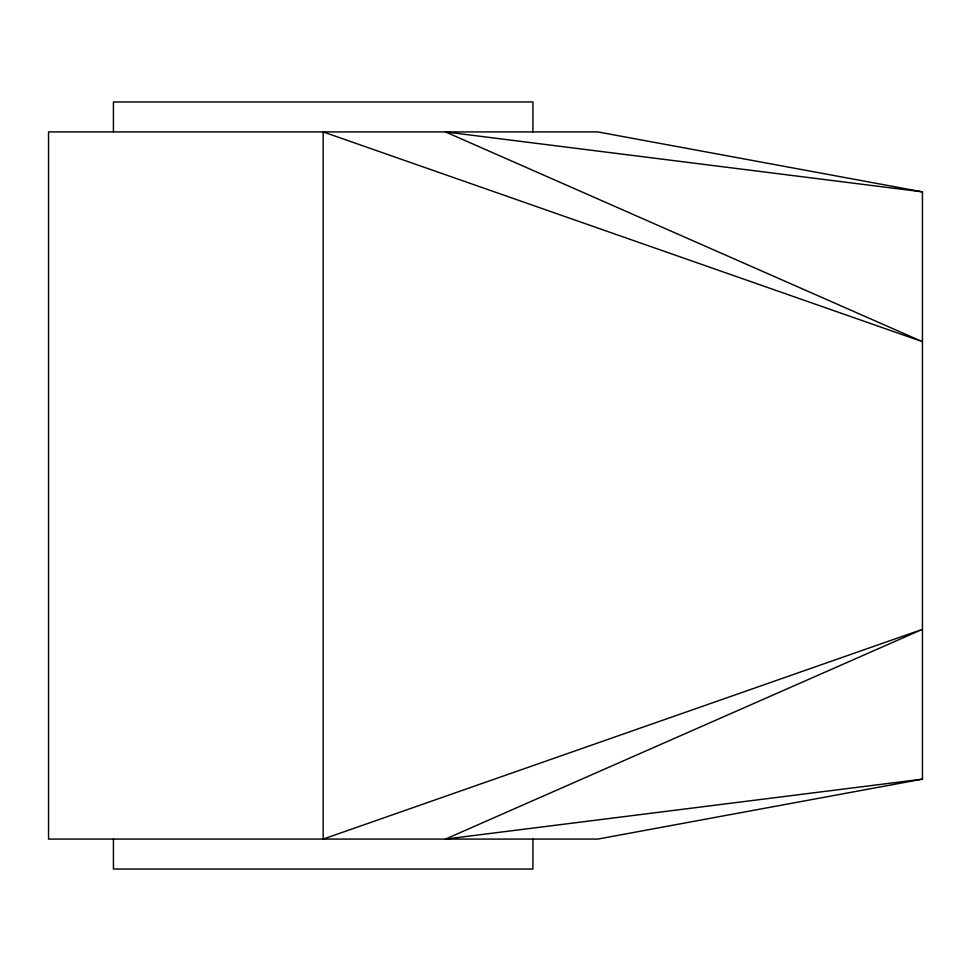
<?xml version="1.0" encoding="UTF-8"?>
<svg xmlns="http://www.w3.org/2000/svg" width="971" height="971" viewBox="0 0 971 971"><rect width="100%" height="100%" fill="white"/><g stroke="black" fill="none" stroke-linecap="round" stroke-linejoin="round"><path stroke-width="1.46" d="M922.45 779.143L597.796 839.078L48.55 839.078L48.55 131.922L597.796 131.922L922.45 191.857L922.45 779.143L445.483 839.078L922.45 629.329L323.173 839.078L323.173 131.922L922.45 341.671L445.483 131.922L922.45 191.857M532.921 131.922L532.921 101.967L113.425 101.967L113.425 131.922M532.921 839.078L532.921 869.033L113.425 869.033L113.425 839.078"/></g></svg>
